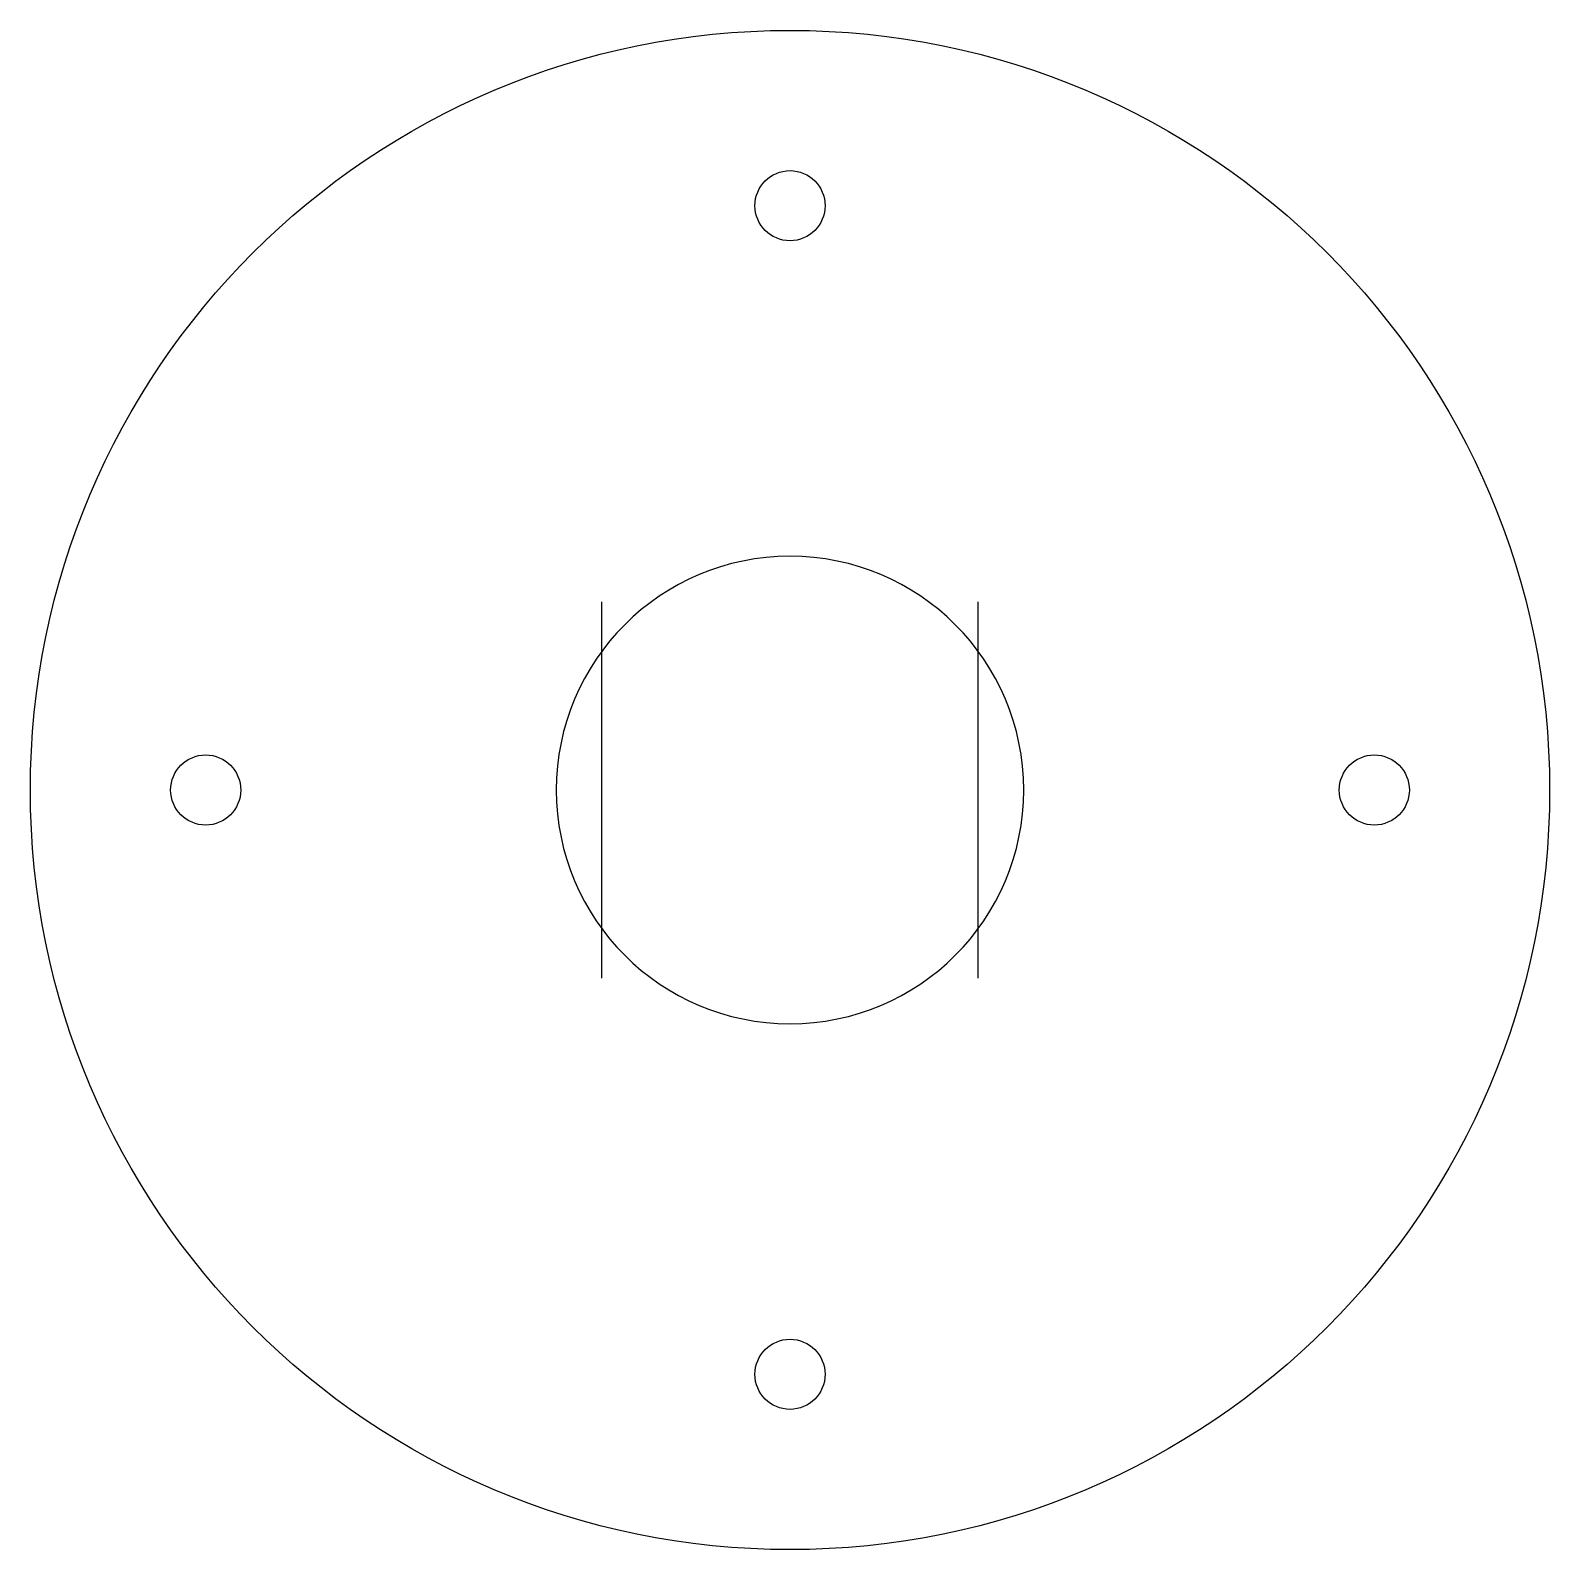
# Model space of a CAD drawing. Extents: x 17.5 to 82.5, y 17.5 to 82.5.
import ezdxf

# ---------------------------------------------------------------- set-up
doc = ezdxf.new("R2010")
doc.units = 0

msp = doc.modelspace()

# ---------------------------------------------------------------- linework, layer by layer
for p, q in [((41.95, 41.95), (41.95, 58.05)), ((58.05, 41.95), (58.05, 58.05))]:
    msp.add_line(p, q)
for centre, radius in [((50, 50), 32.5), ((50, 75), 1.5), ((25, 50), 1.5), ((75, 50), 1.5), ((50, 25), 1.5)]:
    msp.add_circle(centre, radius)
for start, end in [(0, 180), (180, 360)]:
    msp.add_arc((50, 50), 10, start, end)

doc.saveas('drawing.dxf')
